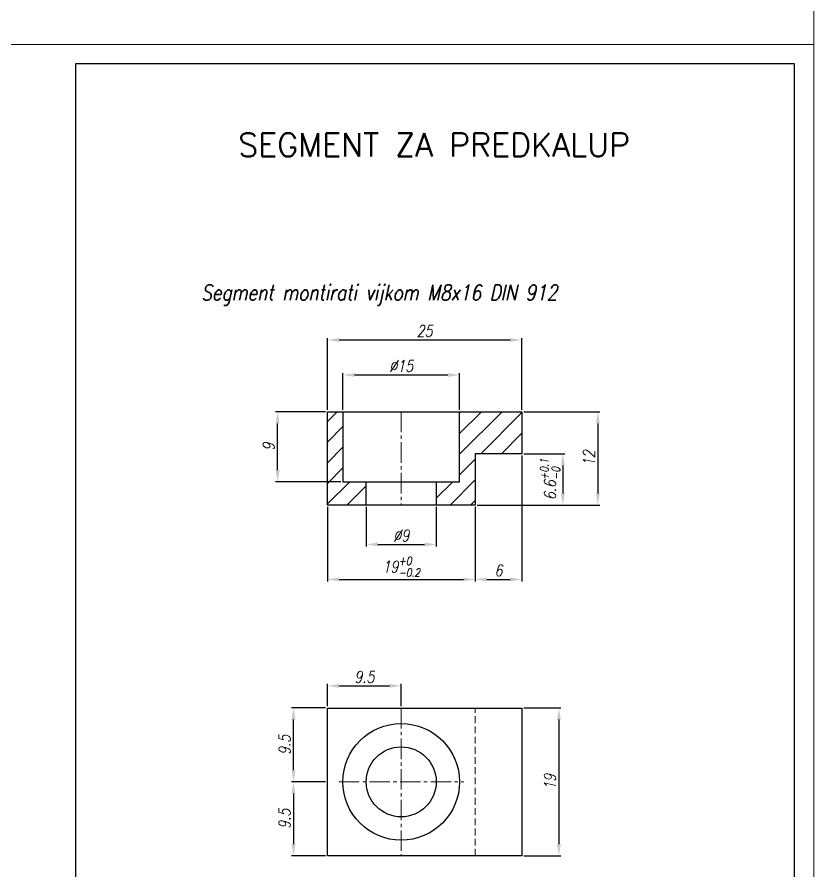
# Model space of a CAD drawing. Extents: x 39 to 1277, y -73 to 631.
# Drawn here: x 254.4 to 459.4, y 96.8 to 316.4 of the extents above; entities that cross this region are included whole.
import ezdxf

# ---------------------------------------------------------------- set-up
doc = ezdxf.new("R2010")
doc.units = 0
doc.header["$LTSCALE"] = 7
doc.header["$MEASUREMENT"] = 0
doc.linetypes.add('CENTER2', pattern=[1.125, 0.75, -0.125, 0.125, -0.125])
doc.linetypes.add('HIDDEN', pattern=[0.375, 0.25, -0.125])
doc.layers.get('0').update_dxf_attribs({"linetype": 'CONTINUOUS', "lineweight": 15})
for name, color, linetype, lineweight in [('1', 1, 'CENTER2', 15), ('2', 2, 'HIDDEN', 15), ('3', 3, 'CONTINUOUS', 30), ('8', 251, 'CONTINUOUS', 15)]:
    doc.layers.add(name, color=color, linetype=linetype, lineweight=lineweight)
doc.styles.add('ITALICT', font='ITALICT.shx', dxfattribs={"width": 0.8, "height": 3})
doc.styles.add('ROMANS', font='romans.shx')
doc.dimstyles.new('2', dxfattribs={"dimtxt": 3, "dimasz": 3, "dimexe": 0.5, "dimexo": 0.5, "dimgap": 0.8, "dimtad": 1, "dimlfac": 0.5, "dimdsep": 46, "dimtxsty": 'ITALICT', "dimcen": 0, "dimazin": 2, "dimtfac": 1, "dimtmove": 0, "dimatfit": 3, "dimfxl": 1, "dimtvp": 13.888889, "dimtolj": 1, "dimarcsym": 0})

# ---------------------------------------------------------------- blocks, each defined once
blk = doc.blocks.new('*D98')
at = {"color": 0, "lineweight": -2, "transparency": 16777216}
for p, q in [((384.74, 214.92), (404.32, 214.92)), ((403.82, 211.92), (403.82, 193.92)), ((372.74, 190.92), (404.32, 190.92))]:
    blk.add_line(p, q, dxfattribs=at)
at = {"color": 0, "transparency": 16777216}
for points in [[(403.32, 211.92), (404.32, 211.92), (403.82, 214.92)], [(403.32, 193.92), (404.32, 193.92), (403.82, 190.92)]]:
    blk.add_solid(points, dxfattribs=at)
at = {"color": 0, "transparency": 16777216, "insert": (401.52, 202.92), "char_height": 3, "attachment_point": 5, "rotation": 90, "style": 'ITALICT'}
blk.add_mtext('\\A1;12', dxfattribs=at)
blk = doc.blocks.new('*D99')
at = {"color": 0, "lineweight": -2, "transparency": 16777216}
for p, q in [((384.74, 204.12), (395.32, 204.12)), ((394.82, 201.12), (394.82, 193.92)), ((372.74, 190.92), (395.32, 190.92))]:
    blk.add_line(p, q, dxfattribs=at)
at = {"color": 0, "transparency": 16777216}
for points in [[(394.32, 201.12), (395.32, 201.12), (394.82, 204.12)], [(394.32, 193.92), (395.32, 193.92), (394.82, 190.92)]]:
    blk.add_solid(points, dxfattribs=at)
at = {"color": 0, "transparency": 16777216, "insert": (391.54, 197.52), "char_height": 3, "attachment_point": 5, "rotation": 90, "style": 'ITALICT'}
blk.add_mtext('\\A1;6.6{}{\\H0.71x;\\C3;\\S+0.1^ -0;}', dxfattribs=at)
blk = doc.blocks.new('*D100')
at = {"color": 0, "lineweight": -2, "transparency": 16777216}
for p, q in [((384.24, 203.62), (384.24, 171.28)), ((372.24, 190.42), (372.24, 171.28)), ((375.24, 171.78), (381.24, 171.78))]:
    blk.add_line(p, q, dxfattribs=at)
at = {"color": 0, "transparency": 16777216}
for points in [[(375.24, 172.28), (375.24, 171.28), (372.24, 171.78)], [(381.24, 172.28), (381.24, 171.28), (384.24, 171.78)]]:
    blk.add_solid(points, dxfattribs=at)
at = {"color": 0, "transparency": 16777216, "insert": (378.24, 174.08), "char_height": 3, "attachment_point": 5, "style": 'ITALICT'}
blk.add_mtext('\\A1;6', dxfattribs=at)
blk = doc.blocks.new('*D101')
at = {"color": 0, "lineweight": -2, "transparency": 16777216}
for p, q in [((334.24, 190.42), (334.24, 171.28)), ((372.24, 190.42), (372.24, 171.28)), ((337.24, 171.78), (369.24, 171.78))]:
    blk.add_line(p, q, dxfattribs=at)
at = {"color": 0, "transparency": 16777216}
for points in [[(337.24, 172.28), (337.24, 171.28), (334.24, 171.78)], [(369.24, 172.28), (369.24, 171.28), (372.24, 171.78)]]:
    blk.add_solid(points, dxfattribs=at)
at = {"color": 0, "transparency": 16777216, "insert": (353.24, 175.06), "char_height": 3, "attachment_point": 5, "style": 'ITALICT'}
blk.add_mtext('\\A1;19{}{\\H0.71x;\\C3;\\S+0^ -0.2;}', dxfattribs=at)
blk = doc.blocks.new('*D102')
at = {"color": 0, "lineweight": -2, "transparency": 16777216}
for p, q in [((344.24, 190.42), (344.24, 180.28)), ((362.24, 190.42), (362.24, 180.28)), ((347.24, 180.78), (359.24, 180.78))]:
    blk.add_line(p, q, dxfattribs=at)
at = {"color": 0, "transparency": 16777216}
for points in [[(347.24, 181.28), (347.24, 180.28), (344.24, 180.78)], [(359.24, 181.28), (359.24, 180.28), (362.24, 180.78)]]:
    blk.add_solid(points, dxfattribs=at)
at = {"color": 0, "transparency": 16777216, "insert": (353.24, 185.58), "char_height": 3, "attachment_point": 5, "style": 'ITALICT'}
blk.add_mtext('\\A1;\\P%%c9', dxfattribs=at)
blk = doc.blocks.new('*D103')
at = {"color": 0, "lineweight": -2, "transparency": 16777216}
for p, q in [((333.74, 214.92), (320.93, 214.92)), ((321.43, 199.92), (321.43, 211.92)), ((337.74, 196.92), (320.93, 196.92))]:
    blk.add_line(p, q, dxfattribs=at)
at = {"color": 0, "transparency": 16777216}
for points in [[(320.93, 211.92), (321.93, 211.92), (321.43, 214.92)], [(320.93, 199.92), (321.93, 199.92), (321.43, 196.92)]]:
    blk.add_solid(points, dxfattribs=at)
at = {"color": 0, "transparency": 16777216, "insert": (319.13, 205.92), "char_height": 3, "attachment_point": 5, "rotation": 90, "style": 'ITALICT'}
blk.add_mtext('\\A1;9', dxfattribs=at)
blk = doc.blocks.new('*D104')
at = {"color": 0, "lineweight": -2, "transparency": 16777216}
for p, q in [((338.24, 215.42), (338.24, 224.87)), ((341.24, 224.37), (365.24, 224.37)), ((368.24, 215.42), (368.24, 224.87))]:
    blk.add_line(p, q, dxfattribs=at)
at = {"color": 0, "transparency": 16777216}
for points in [[(341.24, 224.87), (341.24, 223.87), (338.24, 224.37)], [(365.24, 224.87), (365.24, 223.87), (368.24, 224.37)]]:
    blk.add_solid(points, dxfattribs=at)
at = {"color": 0, "transparency": 16777216, "insert": (353.24, 226.67), "char_height": 3, "attachment_point": 5, "style": 'ITALICT'}
blk.add_mtext('\\A1;%%c15', dxfattribs=at)
blk = doc.blocks.new('*D105')
at = {"color": 0, "lineweight": -2, "transparency": 16777216}
for p, q in [((334.24, 215.42), (334.24, 233.87)), ((337.24, 233.37), (381.24, 233.37)), ((384.24, 215.42), (384.24, 233.87))]:
    blk.add_line(p, q, dxfattribs=at)
at = {"color": 0, "transparency": 16777216}
for points in [[(337.24, 233.87), (337.24, 232.87), (334.24, 233.37)], [(381.24, 233.87), (381.24, 232.87), (384.24, 233.37)]]:
    blk.add_solid(points, dxfattribs=at)
at = {"color": 0, "transparency": 16777216, "insert": (359.24, 235.67), "char_height": 3, "attachment_point": 5, "style": 'ITALICT'}
blk.add_mtext('\\A1;25', dxfattribs=at)
blk = doc.blocks.new('*D106')
at = {"color": 0, "lineweight": -2, "transparency": 16777216}
for p, q in [((333.74, 138.72), (325.02, 138.72)), ((325.52, 122.72), (325.52, 135.72)), ((333.74, 119.72), (325.02, 119.72))]:
    blk.add_line(p, q, dxfattribs=at)
at = {"color": 0, "transparency": 16777216}
for points in [[(325.02, 135.72), (326.02, 135.72), (325.52, 138.72)], [(325.02, 122.72), (326.02, 122.72), (325.52, 119.72)]]:
    blk.add_solid(points, dxfattribs=at)
at = {"color": 0, "transparency": 16777216, "insert": (323.22, 129.22), "char_height": 3, "attachment_point": 5, "rotation": 90, "style": 'ITALICT'}
blk.add_mtext('\\A1;9.5', dxfattribs=at)
blk = doc.blocks.new('*D107')
at = {"color": 0, "lineweight": -2, "transparency": 16777216}
for p, q in [((333.74, 119.72), (325.02, 119.72)), ((325.52, 116.72), (325.52, 103.72)), ((333.74, 100.72), (325.02, 100.72))]:
    blk.add_line(p, q, dxfattribs=at)
at = {"color": 0, "transparency": 16777216}
for points in [[(325.02, 116.72), (326.02, 116.72), (325.52, 119.72)], [(325.02, 103.72), (326.02, 103.72), (325.52, 100.72)]]:
    blk.add_solid(points, dxfattribs=at)
at = {"color": 0, "transparency": 16777216, "insert": (323.22, 110.22), "char_height": 3, "attachment_point": 5, "rotation": 90, "style": 'ITALICT'}
blk.add_mtext('\\A1;9.5', dxfattribs=at)
blk = doc.blocks.new('*D108')
at = {"color": 0, "lineweight": -2, "transparency": 16777216}
for p, q in [((334.24, 139.22), (334.24, 144.91)), ((337.24, 144.41), (350.24, 144.41)), ((353.24, 139.22), (353.24, 144.91))]:
    blk.add_line(p, q, dxfattribs=at)
at = {"color": 0, "transparency": 16777216}
for points in [[(337.24, 144.91), (337.24, 143.91), (334.24, 144.41)], [(350.24, 144.91), (350.24, 143.91), (353.24, 144.41)]]:
    blk.add_solid(points, dxfattribs=at)
at = {"color": 0, "transparency": 16777216, "insert": (343.74, 146.71), "char_height": 3, "attachment_point": 5, "style": 'ITALICT'}
blk.add_mtext('\\A1;9.5', dxfattribs=at)
blk = doc.blocks.new('*D109')
at = {"color": 0, "lineweight": -2, "transparency": 16777216}
for p, q in [((384.74, 138.72), (394.3, 138.72)), ((393.8, 135.72), (393.8, 103.72)), ((384.74, 100.72), (394.3, 100.72))]:
    blk.add_line(p, q, dxfattribs=at)
at = {"color": 0, "transparency": 16777216}
for points in [[(393.3, 135.72), (394.3, 135.72), (393.8, 138.72)], [(393.3, 103.72), (394.3, 103.72), (393.8, 100.72)]]:
    blk.add_solid(points, dxfattribs=at)
at = {"color": 0, "transparency": 16777216, "insert": (391.5, 119.72), "char_height": 3, "attachment_point": 5, "rotation": 90, "style": 'ITALICT'}
blk.add_mtext('\\A1;19', dxfattribs=at)

msp = doc.modelspace()

# ---------------------------------------------------------------- hatches: boundary and pattern name
at = {"layer": '8'}
h = msp.add_hatch(dxfattribs=at)
h.set_pattern_fill('ANSI31', color=256, scale=30, angle=180)
h.set_pattern_definition([(225, (259.7544, -47.698), (2.65165, -2.65165), [])])
h.paths.add_polyline_path([(344.2373, 190.9243), (344.2373, 196.9243), (338.2373, 196.9243), (338.2373, 214.9243), (334.2373, 214.9243), (334.2373, 190.9243)])
h.paths.add_polyline_path([(384.2373, 204.1243), (384.2373, 214.9243), (368.2373, 214.9243), (368.2373, 196.9243), (362.2373, 196.9243), (362.2373, 190.9243), (372.2373, 190.9243), (372.2373, 204.1243)])

# ---------------------------------------------------------------- linework, layer by layer
for p, q in [((459.4079, 630.9628), (459.4079, 12.3608)), ((459.4079, 309.3608), (249.4079, 309.3608)), ((459.4079, 12.3608), (459.4079, 309.3608))]:
    msp.add_line(p, q)
at = {"layer": '1'}
for p, q in [((353.2373, 214.9243), (353.2373, 190.9243)), ((353.2373, 138.7177), (353.2373, 100.7177)), ((337.1949, 119.7177), (369.3411, 119.7177))]:
    msp.add_line(p, q, dxfattribs=at)
at = {"layer": '2'}
msp.add_line((372.2373, 100.7177), (372.2373, 138.7177), dxfattribs=at)
at = {"layer": '3'}
for p, q in [((454.4079, 304.3608), (269.4079, 304.3608)), ((269.4079, 304.3608), (269.4079, 17.3608)), ((454.4079, 17.3608), (454.4079, 304.3608)), ((334.2373, 214.9243), (384.2373, 214.9243)), ((334.2373, 190.9243), (334.2373, 214.9243)), ((338.2373, 214.9243), (338.2373, 196.9243)), ((368.2373, 196.9243), (368.2373, 214.9243)), ((384.2373, 214.9243), (384.2373, 204.1243)), ((384.2373, 204.1243), (372.2373, 204.1243)), ((372.2373, 204.1243), (372.2373, 190.9243)), ((338.2373, 196.9243), (368.2373, 196.9243)), ((344.2373, 190.9243), (344.2373, 196.9243)), ((362.2373, 196.9243), (362.2373, 190.9243)), ((372.2373, 190.9243), (334.2373, 190.9243)), ((334.2373, 138.7177), (384.2373, 138.7177)), ((334.2373, 100.7177), (334.2373, 138.7177)), ((384.2373, 138.7177), (384.2373, 100.7177)), ((384.2373, 100.7177), (334.2373, 100.7177))]:
    msp.add_line(p, q, dxfattribs=at)
for radius in [15, 9]:
    msp.add_circle((353.2373, 119.7177), radius, dxfattribs=at)

# ---------------------------------------------------------------- texts
at = {"style": 'ROMANS'}
msp.add_text('SEGMENT ZA PREDKALUP', height=6, dxfattribs=at).set_placement((311.3243, 280.5417))
at = {"style": 'ITALICT', "width": 0.8}
msp.add_text('Segment montirati vijkom M8x16 DIN 912', height=4, dxfattribs=at).set_placement((301.7852, 243.5674))

# ---------------------------------------------------------------- dimensions: what is measured, and where the dimension line sits
dim = msp.add_linear_dim(base=(384.2373, 233.3712), p1=(334.2373, 214.9243), p2=(384.2373, 214.9243), dimstyle='2', override={"dimtmove": 0})
dim.commit()
dim.dimension.update_dxf_attribs({"geometry": '*D105', "text_midpoint": (359.2373, 233.3712), "dimtype": 160})
for base, p1, p2, text, picture, middle in [((368.2373, 224.3712), (338.2373, 214.9243), (368.2373, 214.9243), '%%c<>', '*D104', (353.2373, 226.6712)), ((362.2373, 180.7769), (344.2373, 190.9243), (362.2373, 190.9243), '\\P%%c<>', '*D102', (353.2373, 185.5769))]:
    dim = msp.add_linear_dim(base=base, p1=p1, p2=p2, text=text, dimstyle='2', override={"dimtmove": 0})
    dim.commit()
    dim.dimension.update_dxf_attribs({"geometry": picture, "text_midpoint": middle})
for base, p1, p2, picture, middle in [((321.429, 214.9243), (338.2373, 196.9243), (334.2373, 214.9243), '*D103', (319.129, 205.9243)), ((325.5158, 138.7177), (334.2373, 119.7177), (334.2373, 138.7177), '*D106', (323.2158, 129.2177)), ((393.7984, 100.7177), (384.2373, 138.7177), (384.2373, 100.7177), '*D109', (391.4984, 119.7177)), ((325.5158, 100.7177), (334.2373, 119.7177), (334.2373, 100.7177), '*D107', (323.2158, 110.2177))]:
    dim = msp.add_linear_dim(base=base, p1=p1, p2=p2, angle=90, dimstyle='2')
    dim.commit()
    dim.dimension.update_dxf_attribs({"geometry": picture, "text_midpoint": middle})
dim = msp.add_linear_dim(base=(403.8203, 190.9243), p1=(384.2373, 214.9243), p2=(372.2373, 190.9243), angle=90, dimstyle='2', override={"dimtmove": 0})
dim.commit()
dim.dimension.update_dxf_attribs({"geometry": '*D98', "text_midpoint": (403.8203, 202.9243), "dimtype": 160})
dim = msp.add_linear_dim(base=(394.8203, 190.9243), p1=(384.2373, 204.1243), p2=(372.2373, 190.9243), angle=90, text='<>{}{\\H0.71x;\\C3;\\S+0.1^ -0;}', dimstyle='2', override={"dimtp": 0.1, "dimtm": 0, "dimtdec": 2, "dimtmove": 0, "dimtzin": 8})
dim.commit()
dim.dimension.update_dxf_attribs({"geometry": '*D99', "text_midpoint": (394.8203, 197.5243), "dimtype": 160})
for base, p1, p2, picture, middle in [((384.2373, 171.7769), (372.2373, 190.9243), (384.2373, 204.1243), '*D100', (378.2373, 174.0769)), ((353.2373, 144.4069), (334.2373, 138.7177), (353.2373, 138.7177), '*D108', (343.7373, 146.7069))]:
    dim = msp.add_linear_dim(base=base, p1=p1, p2=p2, dimstyle='2')
    dim.commit()
    dim.dimension.update_dxf_attribs({"geometry": picture, "text_midpoint": middle})
dim = msp.add_linear_dim(base=(372.2373, 171.7769), p1=(334.2373, 190.9243), p2=(372.2373, 190.9243), text='<>{}{\\H0.71x;\\C3;\\S+0^ -0.2;}', dimstyle='2', override={"dimtp": 0, "dimtm": 0.2, "dimtdec": 2, "dimtmove": 0, "dimtzin": 8})
dim.commit()
dim.dimension.update_dxf_attribs({"geometry": '*D101', "text_midpoint": (353.2373, 171.7769), "dimtype": 160})

doc.saveas('drawing.dxf')
